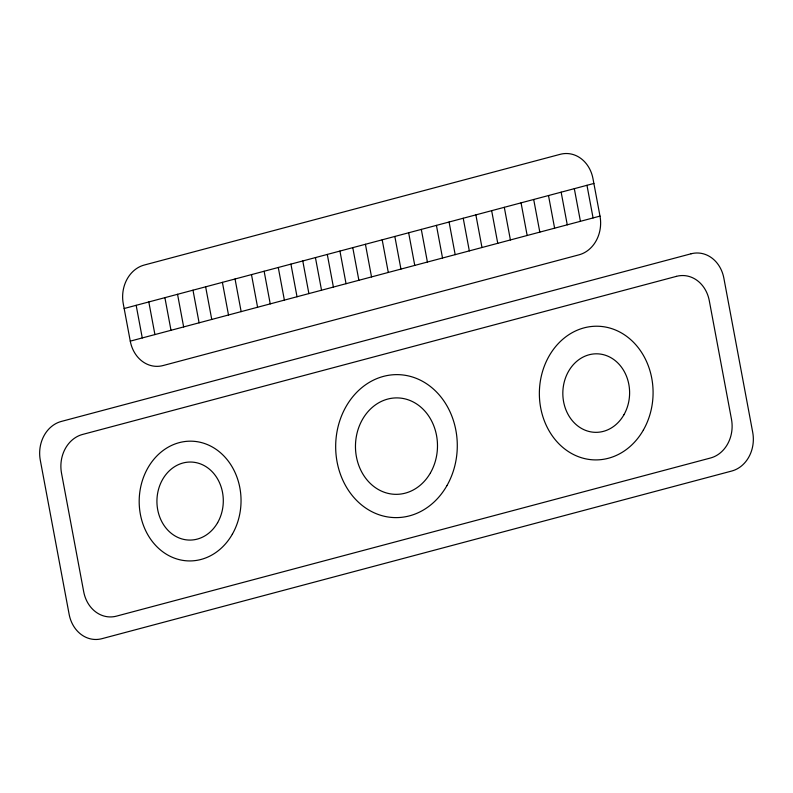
<?xml version="1.0" encoding="UTF-8"?>
<svg xmlns="http://www.w3.org/2000/svg" width="793" height="793" viewBox="0 0 793 793"><rect width="100%" height="100%" fill="white"/><g stroke="black" fill="none" stroke-linecap="round" stroke-linejoin="round"><path stroke-width="1.19" d="M124.164 308.507L593.888 183.461M130.27 341.139L599.994 216.102L592.995 178.722A32.364 27.527 -88.8 0 0 560.205 154.318L144.257 265.04A32.364 27.527 -88.8 0 0 123.272 303.769L130.27 341.139A32.364 27.527 -88.8 0 0 163.071 365.553L579.009 254.821A32.364 27.527 -88.8 0 0 599.994 216.102M586.969 185.304L593.075 217.946M574.32 188.665L580.426 221.306M561.147 192.174L567.263 224.816M548.498 195.544L554.614 228.186M533.699 199.479L539.815 232.121M521.051 202.849L527.167 235.491M504.298 207.31L510.405 239.952M491.65 210.68L497.756 243.322M475.869 214.873L481.975 247.515M463.221 218.244L469.327 250.885M449.076 222.01L455.182 254.652M436.428 225.381L442.534 258.022M421.301 229.405L427.407 262.047M408.653 232.775L414.759 265.407M394.835 236.453L400.941 269.095M382.186 239.813L388.292 272.455M365.424 244.274L371.53 276.916M352.776 247.644L358.882 280.286M339.939 251.064L346.045 283.706M327.291 254.434L333.397 287.066M315.426 257.586L321.542 290.228M302.777 260.956L308.893 293.598M290.922 264.109L297.028 296.751M278.274 267.479L284.38 300.121M264.128 271.246L270.235 303.888M251.48 274.606L257.586 307.248M235.045 278.987L241.151 311.629M222.397 282.348L228.503 314.99M205.635 286.808L211.751 319.45M192.986 290.179L199.102 322.82M177.543 294.292L183.649 326.934M164.894 297.662L171.001 330.304M148.806 301.945L154.922 334.587M136.158 305.305L142.274 337.947M691.07 253.79L61.269 421.45A32.364 27.527 -88.8 0 0 40.294 460.168L69.13 614.278A32.364 27.527 -88.8 0 0 101.93 638.682L731.731 471.032A32.364 27.527 -88.8 0 0 752.706 432.304L723.87 278.194A32.364 27.527 -88.8 0 0 691.07 253.79M676.498 276.341L82.502 434.465A32.364 27.527 -88.8 0 0 61.517 473.193L83.701 591.727A32.364 27.527 -88.8 0 0 116.502 616.131L710.498 458.007A32.364 27.527 -88.8 0 0 731.483 419.279L709.299 300.745A32.364 27.527 -88.8 0 0 676.498 276.341M623.913 414.789A39.263 33.385 -88.8 0 0 598.537 353.886A39.263 33.385 -88.8 0 0 566.212 410.536A39.263 33.385 -88.8 0 0 623.913 414.789M446.905 485.673A71.499 60.803 -88.8 0 0 400.693 374.762A71.499 60.803 -88.8 0 0 341.833 477.921A71.499 60.803 -88.8 0 0 446.905 485.673M217.639 522.637A39.026 33.187 -88.8 0 0 192.412 462.111A39.026 33.187 -88.8 0 0 160.285 518.414A39.026 33.187 -88.8 0 0 217.639 522.637M643.371 430.054A66.85 56.858 -88.8 0 0 600.162 326.349A66.85 56.858 -88.8 0 0 545.128 422.808A66.85 56.858 -88.8 0 0 643.371 430.054M430.49 472.797A48.234 41.018 -88.8 0 0 399.315 397.987A48.234 41.018 -88.8 0 0 359.616 467.573A48.234 41.018 -88.8 0 0 430.49 472.797M232.349 534.185A59.891 50.93 -88.8 0 0 193.641 441.285A59.891 50.93 -88.8 0 0 144.346 527.692A59.891 50.93 -88.8 0 0 232.349 534.185"/></g></svg>
